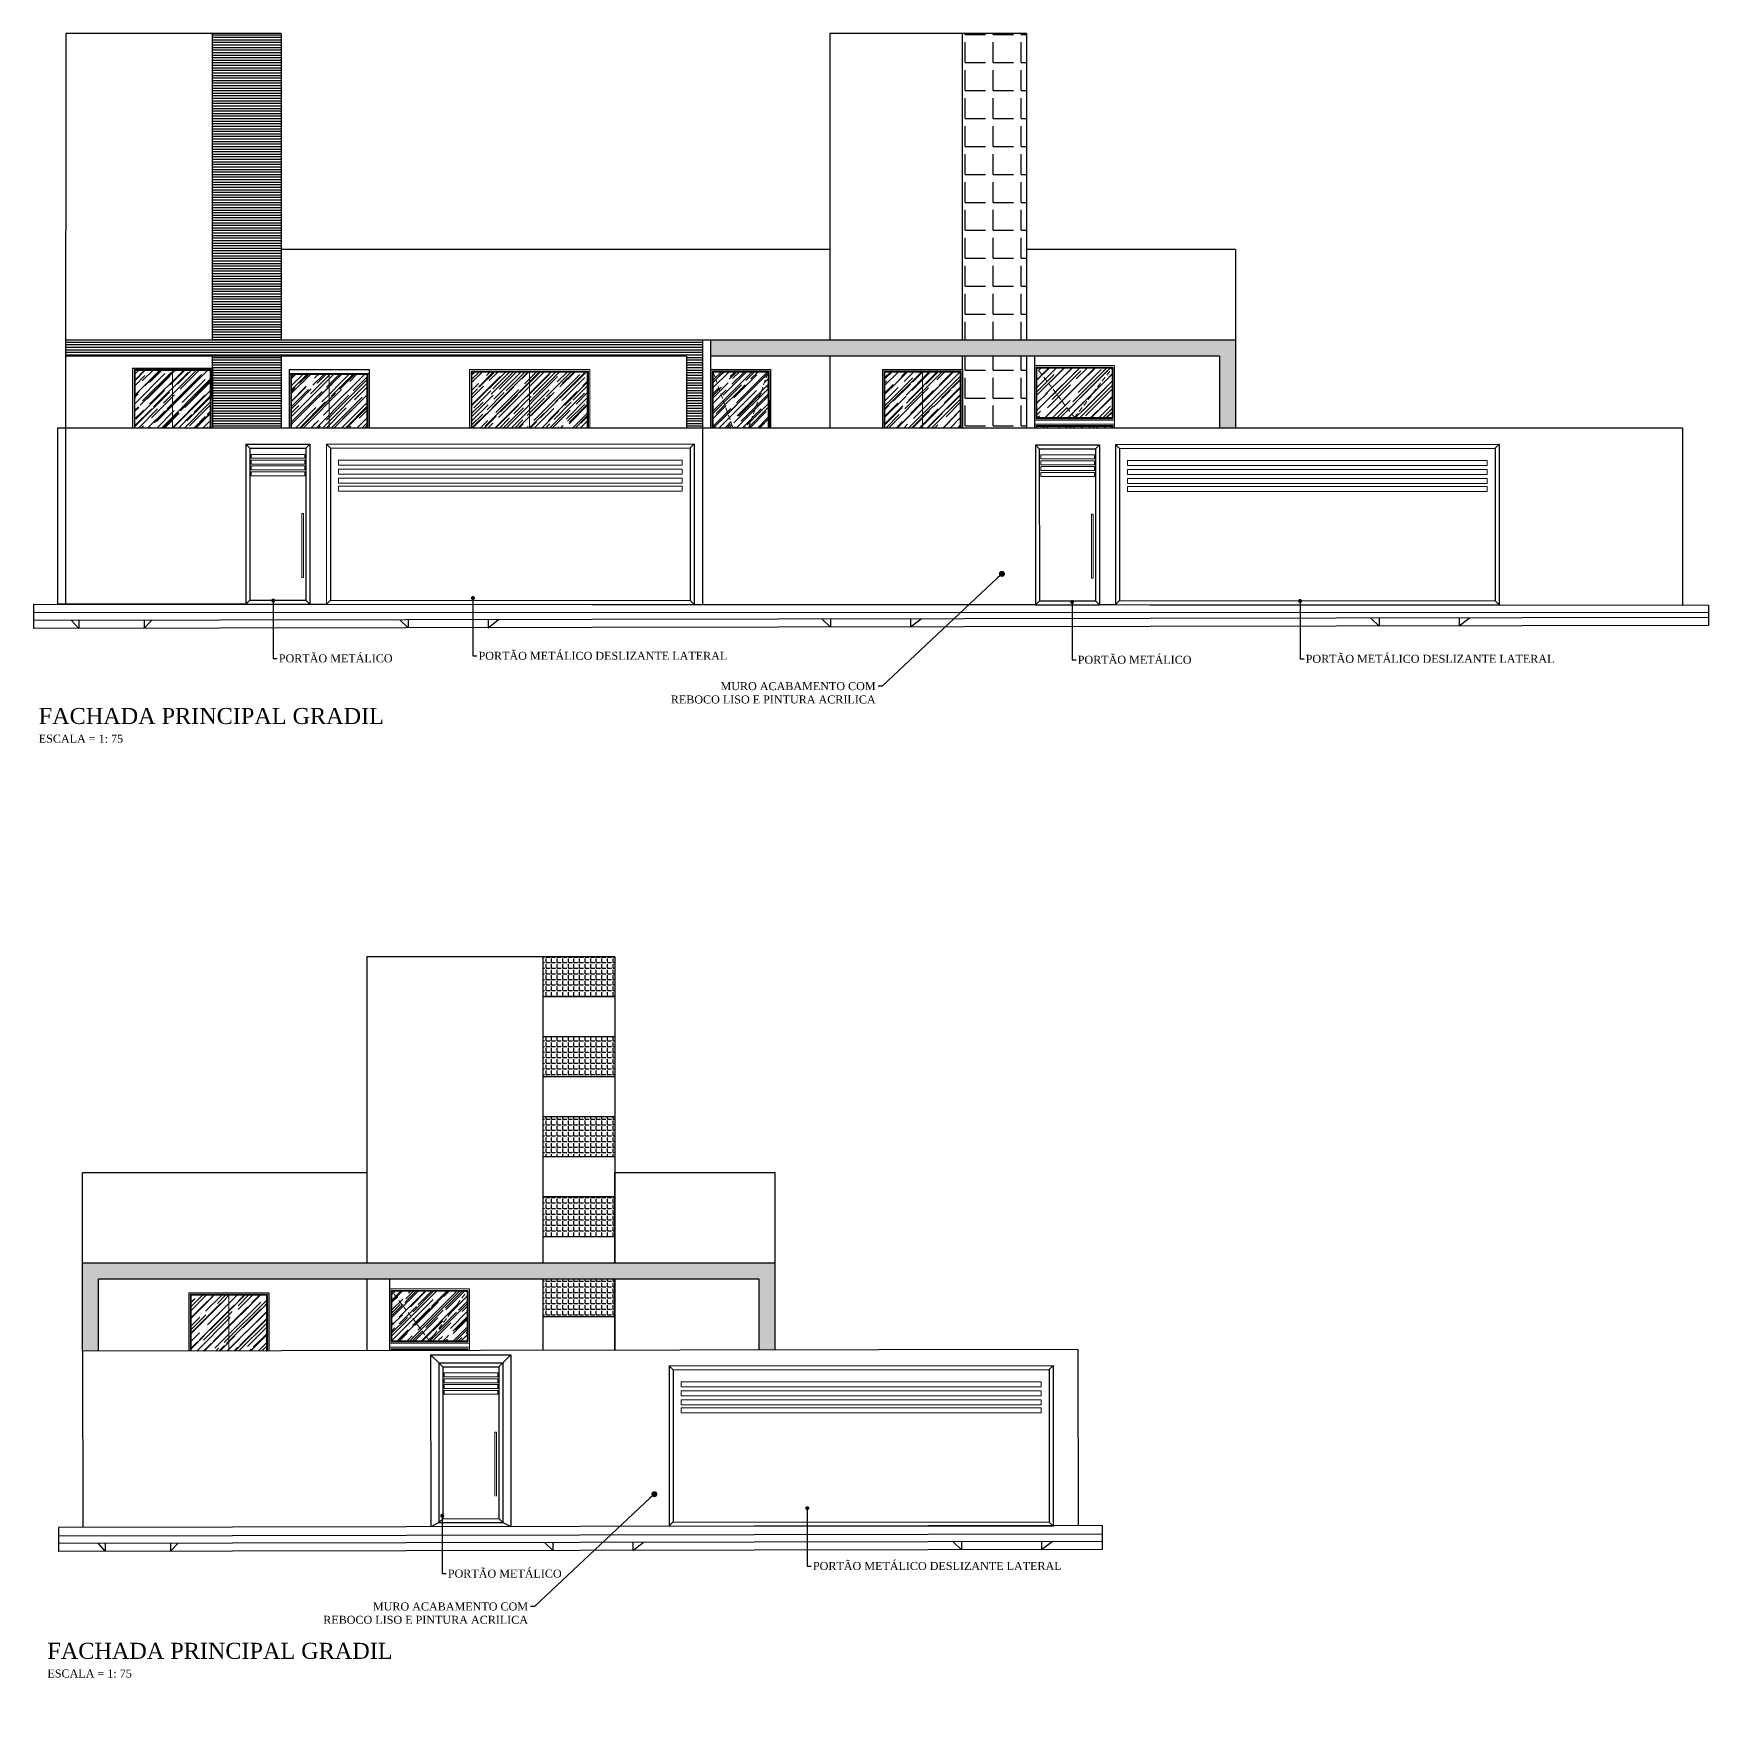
# Model space of a CAD drawing. Header units: centimetres. Extents: x -48696 to 156237, y -5617 to 29024.
# Drawn here: x -16706 to -14613, y 10435 to 12526 of the extents above; entities that cross this region are included whole.
import ezdxf
from ezdxf import colors
from ezdxf.entities.mleader import LeaderData, LeaderLine
from ezdxf.math import Vec2, Vec3

# ---------------------------------------------------------------- set-up
doc = ezdxf.new("R2010")
doc.units = ezdxf.units.CM
doc.linetypes.add('HIDDEN', pattern=[9.525, 6.35, -3.175])
for name, color, linetype in [('01', 1, 'Continuous'), ('ACESSORIOS', 2, 'Continuous'), ('Grama', 84, 'Continuous'), ('JANELA', 2, 'Continuous'), ('Piso Lay-out', 19, 'Continuous'), ('PN010', 1, 'Continuous'), ('PORTAS', 3, 'Continuous'), ('Texto', 2, 'Continuous')]:
    doc.layers.add(name, color=color, linetype=linetype)
for name, color, linetype, lineweight in [('Fachadas - Varanda', 3, 'Continuous', 30), ('Pilares Sub-solo', 7, 'Continuous', 70), ('Pisos Externos', 15, 'Continuous', 9), ('Portas - Janelas', 2, 'Continuous', 20), ('Projeção Janela', 15, 'HIDDEN', 9), ('Projeção Portas', 55, 'HIDDEN', 5)]:
    doc.layers.add(name, color=color, linetype=linetype, lineweight=lineweight)
doc.styles.add('Valéria', font='romantic.ttf', dxfattribs={"height": 10})
pattern_1 = [(0, (0, 1557.6595), (0, 3.175), [])]
pattern_2 = [(0, (0, 0), (0, 6.985), [5.08, -1.905]), (90, (0, 0), (-6.985, 4e-16), [5.08, -1.905])]

# ---------------------------------------------------------------- blocks, each defined once
blk = doc.blocks.new('_Dot')
at = {"color": 0, "linetype": 'ByBlock', "lineweight": -2}
blk.add_line((-0.5, 0), (-1, 0), dxfattribs=at)
at = {"color": 0, "linetype": 'ByBlock', "const_width": 0.5}
blk.add_lwpolyline([(-0.25, 0, 1), (0.25, 0, 1)], format="xyb", close=True, dxfattribs=at)

msp = doc.modelspace()

# ---------------------------------------------------------------- hatches: boundary and pattern name
h = msp.add_hatch()
h.set_pattern_fill('LINE', color=43)
h.set_pattern_definition(pattern_1)
h.paths.add_polyline_path([(-16482.16262, 12142.57945), (-16396.53058, 12142.57945), (-16396.53058, 12525.57945), (-16482.16262, 12525.57945)])
h.paths.add_polyline_path([(-16396.53058, 12122.57945), (-16482.16262, 12122.57945), (-16482.16262, 12107.57945), (-16482.20636, 12032.57945), (-16396.53058, 12032.57945)])
h = msp.add_hatch()
h.set_pattern_fill('ANGLE', color=43, scale=5)
h.set_pattern_definition([(0, (0, 1557.66), (0, 34.925), [25.4, -9.525]), (90, (0, 1557.66), (-34.925, 2e-15), [25.4, -9.525])])
h.paths.add_polyline_path([(-15544.84769, 12122.57945), (-15544.84769, 12105.60001), (-15544.83268, 12032.57945), (-15464.98323, 12032.57945), (-15464.98323, 12122.57945)])
h.paths.add_polyline_path([(-15544.84769, 12142.57945), (-15464.98323, 12142.57945), (-15464.98323, 12525.57945), (-15544.84769, 12525.57945)])
h = msp.add_hatch()
h.set_pattern_fill('LINE', color=43)
h.set_pattern_definition(pattern_1)
h.paths.add_polyline_path([(-15869.99974, 12122.57945), (-15870.00386, 12142.57945), (-16665.85498, 12142.57945), (-16665.86665, 12122.57945)])
h = msp.add_hatch()
h.set_pattern_fill('ANGLE', color=43)
h.set_pattern_definition([(0, (0, 1557.6595), (0, 6.985), [5.08, -1.905]), (90, (0, 1557.6595), (-6.985, 4e-16), [5.08, -1.905])])
h.paths.add_polyline_path([(-15223.70758, 12032.57945), (-15203.70758, 12032.57945), (-15203.70758, 12142.57945), (-15859.61241, 12142.57945), (-15859.61241, 12122.57945), (-15223.70758, 12122.57945)])
h = msp.add_hatch()
h.set_pattern_fill('LINE', color=43)
h.set_pattern_definition(pattern_1)
h.paths.add_polyline_path([(-15869.99974, 12122.57945), (-15889.99974, 12122.57945), (-15889.98124, 12032.57945), (-15869.98124, 12032.57945)])
h = msp.add_hatch()
h.set_pattern_fill('ANGLE', color=43)
h.set_pattern_definition(pattern_2)
h.paths.add_polyline_path([(-15979.49218, 11371.94788), (-16069.49218, 11371.94788), (-16069.49218, 11321.94788), (-15979.49218, 11321.94788)])
h.paths.add_polyline_path([(-15979.49218, 11271.94788), (-16069.49218, 11271.94788), (-16069.49218, 11221.94788), (-15979.49218, 11221.94788)])
h.paths.add_polyline_path([(-15979.49218, 11171.94788), (-16069.49218, 11171.94788), (-16069.49218, 11121.94788), (-15979.49218, 11121.94788)])
h.paths.add_polyline_path([(-15979.49218, 11071.94788), (-16069.49218, 11071.94788), (-16069.49218, 11021.94788), (-15979.49218, 11021.94788)])
h.paths.add_polyline_path([(-15979.49218, 10968.94788), (-16069.49218, 10968.94788), (-16069.49218, 10921.94788), (-15979.49218, 10921.94788)])
h = msp.add_hatch()
h.set_pattern_fill('ANGLE', color=43)
h.set_pattern_definition(pattern_2)
h.paths.add_polyline_path([(-15779.03177, 10988.94788), (-16644.88426, 10988.94788), (-16644.91624, 10878.94835), (-16624.91623, 10878.98402), (-16624.89007, 10968.94788), (-15799.0296, 10968.94788), (-15799.02, 10880.45724), (-15779.02, 10880.49292)])
at = {"layer": 'Grama', "transparency": 33554559}
h = msp.add_hatch(dxfattribs=at)
h.set_pattern_fill('AR-RROOF', color=33, scale=0.4, angle=45)
h.paths.add_polyline_path([(-16532.16438, 12104.56917), (-16579.1644, 12104.55951), (-16579.20638, 12032.57945), (-16532.14958, 12032.57945)])
h.paths.add_polyline_path([(-16485.16437, 12104.57884), (-16532.16438, 12104.56917), (-16532.14958, 12032.57945), (-16485.20636, 12032.57945)])
h.paths.add_polyline_path([(-16336.53059, 12099.57945), (-16383.53059, 12099.57945), (-16383.53059, 12032.57945), (-16336.64855, 12032.57945)])
h.paths.add_polyline_path([(-16289.53059, 12099.57945), (-16336.53059, 12099.57945), (-16336.64855, 12032.57945), (-16289.53059, 12032.57945)])
h.paths.add_polyline_path([(-16085.98593, 12102.57945), (-16158.0145, 12102.57945), (-16158.03524, 12032.57945), (-16085.98593, 12032.57945)])
h.paths.add_polyline_path([(-16013.86698, 12102.57945), (-16085.98593, 12102.57945), (-16085.98593, 12032.57945), (-16013.87954, 12032.57945)])
h.paths.add_polyline_path([(-15856.61241, 12102.57945), (-15856.61241, 12032.57945), (-15831.7801, 12032.57945)])
h.paths.add_polyline_path([(-15787.80621, 12102.57945), (-15856.61241, 12102.57945), (-15831.7801, 12032.57945), (-15812.62786, 12032.57945)])
h.paths.add_polyline_path([(-15787.80621, 12102.57945), (-15812.62786, 12032.57945), (-15787.79555, 12032.57945)])
h.paths.add_polyline_path([(-15594.84707, 12102.58973), (-15641.84707, 12102.58007), (-15641.83268, 12032.57945), (-15594.83268, 12032.57945)])
h.paths.add_polyline_path([(-15547.84707, 12102.59939), (-15594.84707, 12102.58973), (-15594.83268, 12032.57945), (-15547.83268, 12032.57945)])
h.paths.add_polyline_path([(-15451.98323, 12107.57945), (-15451.98323, 12045.57945), (-15404.98323, 12045.57945)], flags=17)
h.paths.add_polyline_path([(-15357.98323, 12107.57945), (-15451.98323, 12107.57945), (-15404.98323, 12045.57945)])
h.paths.add_polyline_path([(-15357.98323, 12107.57945), (-15404.98323, 12045.57945), (-15357.98323, 12045.57945)], flags=17)
h.paths.add_polyline_path([(-15357.98323, 12034.57945), (-15451.98323, 12034.57945), (-15451.98323, 12032.57945), (-15359.5217, 12032.57945)])
h = msp.add_hatch(dxfattribs=at)
h.set_pattern_fill('AR-RROOF', color=33, scale=0.4, angle=45)
h.paths.add_polyline_path([(-16461.99651, 10948.94788), (-16508.99651, 10948.94788), (-16508.99651, 10879.1908), (-16461.99651, 10879.27463)])
h.paths.add_polyline_path([(-16414.99651, 10948.94788), (-16461.99651, 10948.94788), (-16461.99651, 10879.27463), (-16414.99651, 10879.35847)])
h.paths.add_polyline_path([(-16164.04191, 10953.94788), (-16258.04191, 10953.94788), (-16211.04191, 10891.94788)])
h.paths.add_polyline_path([(-16258.04191, 10953.94788), (-16258.04191, 10891.94788), (-16211.04191, 10891.94788)], flags=17)
h.paths.add_polyline_path([(-16164.04191, 10953.94788), (-16211.04191, 10891.94788), (-16164.04191, 10891.94788)], flags=17)

# ---------------------------------------------------------------- linework, layer by layer
for p, q in [((-16665.6316, 12525.57945), (-16665.91914, 12032.57945)), ((-16396.53058, 12525.57945), (-16665.78907, 12525.57945)), ((-16482.16262, 12142.57945), (-16482.16262, 12525.57945)), ((-16396.53058, 12525.57945), (-16396.53058, 12142.57945)), ((-15710.58725, 12525.57945), (-15710.81064, 12142.57945)), ((-15464.98323, 12525.57945), (-15710.58725, 12525.57945)), ((-15544.84769, 12142.57945), (-15544.84769, 12525.57945)), ((-15464.98323, 12525.57945), (-15464.98323, 12142.57945)), ((-15710.74473, 12255.57945), (-16396.53058, 12255.57945)), ((-15203.70758, 12255.57945), (-15464.98323, 12255.57945)), ((-15203.70758, 12255.57945), (-15203.70758, 12032.57945)), ((-15203.70758, 12142.57945), (-16666.04746, 12142.57945)), ((-15870.00386, 12142.57945), (-15869.98124, 12032.57945)), ((-15859.61241, 12032.57945), (-15859.61241, 12142.57945)), ((-15889.99974, 12122.57945), (-16666.04746, 12122.57945)), ((-16482.16262, 12107.57945), (-16482.16262, 12122.57945)), ((-16396.53058, 12122.57945), (-16396.53058, 12032.57945)), ((-15889.99974, 12122.57945), (-15889.98124, 12032.57945)), ((-15223.70758, 12122.57945), (-15859.61241, 12122.57945)), ((-15710.8223, 12122.57945), (-15710.87479, 12032.57945)), ((-15544.84769, 12105.60001), (-15544.84769, 12122.57945)), ((-15464.98323, 12122.57945), (-15464.98323, 12032.57945)), ((-15454.98323, 12122.57945), (-15454.98323, 12032.57945)), ((-15223.70758, 12122.57945), (-15223.70758, 12032.57945)), ((-16386.53059, 12105.57945), (-16286.53059, 12105.57945)), ((-16286.53059, 12105.57945), (-16286.53059, 12032.57945)), ((-16013.86644, 12105.57999), (-16013.86644, 12105.57945)), ((-16012.86644, 12105.57981), (-16012.86644, 12105.57945)), ((-16706.04749, 11812.57329), (-16705.99315, 11782.10849)), ((-16706.04749, 11812.57329), (-14612.5896, 11811.37631)), ((-14612.5896, 11811.37631), (-14612.58435, 11785.84267)), ((-16706.02856, 11801.95817), (-14612.58776, 11802.38861)), ((-14612.58641, 11795.84269), (-16706.01099, 11792.10848)), ((-16649.50244, 11782.20926), (-16658.47347, 11792.19327)), ((-16649.52027, 11792.20924), (-16649.50244, 11782.20926)), ((-16567.92763, 11792.35479), (-16567.90979, 11782.3548)), ((-16567.90979, 11782.3548), (-16558.18904, 11792.37216)), ((-16237.8452, 11782.94356), (-16248.36387, 11792.92482)), ((-16237.86304, 11792.94355), (-16237.8452, 11782.94356)), ((-16137.8632, 11793.12193), (-16137.84536, 11783.12194)), ((-16137.84536, 11783.12194), (-16124.80865, 11793.14521)), ((-15709.85572, 11783.86662), (-15720.37439, 11793.84787)), ((-15709.87356, 11793.8666), (-15709.85572, 11783.86662)), ((-15609.87372, 11794.04498), (-15609.85588, 11784.045)), ((-15609.85588, 11784.045), (-15596.81917, 11794.06827)), ((-15024.2788, 11785.08954), (-15034.79747, 11795.07079)), ((-15024.29664, 11795.08952), (-15024.2788, 11785.08954)), ((-14924.2968, 11795.2679), (-14924.27896, 11785.26792)), ((-14924.27896, 11785.26792), (-14911.24225, 11795.29119)), ((-14612.58435, 11785.84267), (-16705.99315, 11782.10849)), ((-15979.49218, 11371.94788), (-16289.49652, 11371.94788)), ((-16289.49652, 11371.94788), (-16289.49652, 10988.94788)), ((-16069.49218, 11371.94788), (-16069.49218, 10988.94788)), ((-15979.49218, 11371.94788), (-15979.49218, 10988.94788)), ((-15979.49218, 11321.94788), (-16069.49218, 11321.94788)), ((-15979.49218, 11271.94788), (-16069.49218, 11271.94788)), ((-15979.49218, 11221.94788), (-16069.49218, 11221.94788)), ((-15979.49218, 11171.94788), (-16069.49218, 11171.94788)), ((-15979.49218, 11121.94788), (-16069.49218, 11121.94788)), ((-16644.91624, 10878.94835), (-16644.8514, 11101.94788)), ((-16289.49652, 11101.94788), (-16644.8514, 11101.94788)), ((-15779.04404, 11101.94788), (-15979.49218, 11101.94788)), ((-15979.49218, 10988.94788), (-15979.49218, 11101.94788)), ((-15779.02, 10880.49292), (-15779.04404, 11101.94788)), ((-15979.49218, 11071.94788), (-16069.49218, 11071.94788)), ((-15979.49218, 11021.94788), (-16069.49218, 11021.94788)), ((-15779.0296, 10988.94788), (-16644.98021, 10988.94788)), ((-16644.89007, 10968.94788), (-16644.98021, 10968.94788)), ((-16624.91623, 10878.98402), (-16624.89007, 10968.94788)), ((-15799.0296, 10968.94788), (-16624.89007, 10968.94788)), ((-16289.49652, 10968.94788), (-16289.49652, 10879.58234)), ((-16261.04191, 10968.94788), (-16261.04191, 10879.63309)), ((-16069.49218, 10968.94788), (-16069.49218, 10880.13532)), ((-15979.49218, 10968.94788), (-15979.49218, 10880.13532)), ((-15979.49218, 10880.13532), (-15979.49218, 10968.94788)), ((-15799.02, 10880.45724), (-15799.0296, 10968.94788)), ((-15979.49218, 10921.94788), (-16069.49218, 10921.94788)), ((-15370.52584, 10661.22123), (-16674.98017, 10658.89437)), ((-16674.98017, 10658.89437), (-16674.92665, 10628.89442)), ((-15370.52584, 10661.22123), (-15370.47232, 10631.22128)), ((-16674.96161, 10648.48899), (-15370.50728, 10650.81585)), ((-15370.49016, 10641.22126), (-16674.94449, 10638.8944)), ((-16616.37984, 10628.99885), (-16625.35087, 10638.98286)), ((-16616.39768, 10638.99884), (-16616.37984, 10628.99885)), ((-16534.80503, 10639.14438), (-16534.78719, 10629.14439)), ((-16534.78719, 10629.14439), (-16525.06644, 10639.16175)), ((-16057.05569, 10629.87167), (-16067.57435, 10639.85293)), ((-16057.07352, 10639.87166), (-16057.05569, 10629.87167)), ((-15957.07368, 10640.05004), (-15957.05584, 10630.05005)), ((-15957.05584, 10630.05005), (-15944.01913, 10640.07332)), ((-15546.05027, 10630.90808), (-15556.56894, 10640.88934)), ((-15546.06811, 10640.90807), (-15546.05027, 10630.90808)), ((-15446.06827, 10641.08645), (-15446.05043, 10631.08646)), ((-15446.05043, 10631.08646), (-15433.01372, 10641.10973)), ((-15370.47232, 10631.22128), (-16674.92665, 10628.89442))]:
    msp.add_line(p, q)
at = {"layer": '01'}
for p, q in [((-16580.16381, 12105.5593), (-16580.20638, 12032.57945)), ((-16580.16381, 12105.5593), (-16484.16379, 12105.57904)), ((-16484.16379, 12105.57904), (-16484.20636, 12032.57945))]:
    msp.add_line(p, q, dxfattribs=at)
at = {"layer": 'ACESSORIOS'}
for p, q in [((-15859.61241, 12105.57945), (-15784.80667, 12105.57945)), ((-15784.80667, 12105.57945), (-15784.79555, 12032.57945)), ((-15644.84769, 12105.57945), (-15544.84769, 12105.60001)), ((-15644.84769, 12105.57945), (-15644.83268, 12032.57945)), ((-15544.84769, 12105.60001), (-15544.83268, 12032.57945)), ((-16440.67085, 12012.44283), (-16360.6729, 12012.45928)), ((-16440.67085, 12012.44283), (-16440.67085, 11812.57945)), ((-16435.83209, 12007.44383), (-16440.67085, 12012.44283)), ((-16365.67188, 12007.45825), (-16360.6729, 12012.45928)), ((-16360.6729, 12012.45928), (-16360.81281, 11812.59592)), ((-16339.97623, 12012.5813), (-15880.15834, 12012.67584)), ((-16334.97521, 12007.58233), (-16339.97623, 12012.5813)), ((-15885.16184, 12007.67481), (-15880.15834, 12012.67584)), ((-15880.15834, 12012.67584), (-15880.15834, 11812.25945)), ((-15453.78916, 12011.70314), (-15373.79122, 12011.71959)), ((-15453.78916, 12011.70314), (-15453.78916, 11811.83976)), ((-15448.9504, 12006.70414), (-15453.78916, 12011.70314)), ((-15378.79019, 12006.71856), (-15373.79122, 12011.71959)), ((-15373.79122, 12011.71959), (-15373.93112, 11811.85623)), ((-15353.93118, 12012.16404), (-14874.01164, 12012.26272)), ((-15353.93118, 12012.16404), (-15353.89006, 11812.16405)), ((-15348.93016, 12007.16507), (-15353.93118, 12012.16404)), ((-14879.01164, 12007.26169), (-14874.01164, 12012.26272)), ((-14874.01164, 12012.26272), (-14874.01164, 11811.55514)), ((-16435.79305, 11817.58048), (-16440.79203, 11812.57945)), ((-16440.7875, 11812.44224), (-16360.79408, 11812.5959)), ((-16365.63284, 11817.59491), (-16360.81281, 11812.59592)), ((-16334.93614, 11817.5778), (-16339.93511, 11812.5813)), ((-16339.93511, 11812.5813), (-15880.15834, 11812.25945)), ((-15885.29513, 11817.26305), (-15880.15834, 11812.25945)), ((-15448.91137, 11816.84079), (-15453.91034, 11811.83976)), ((-15453.90581, 11811.70255), (-15373.9124, 11811.85621)), ((-15378.75115, 11816.85522), (-15373.93112, 11811.85623)), ((-15348.89109, 11817.16055), (-15353.89006, 11812.16405)), ((-15353.89006, 11812.16405), (-14874.01164, 11811.82813)), ((-14874.01164, 11811.82813), (-14879.01164, 11816.83163)), ((-16511.99651, 10951.94788), (-16411.99651, 10951.94788)), ((-16511.99651, 10951.94788), (-16511.99651, 10879.18545)), ((-16411.99651, 10951.94788), (-16411.99651, 10879.36382)), ((-16199.41226, 10864.60585), (-16119.41432, 10864.62229)), ((-16199.41226, 10864.60585), (-16199.41226, 10664.74247)), ((-16194.5735, 10859.60684), (-16199.41226, 10864.60585)), ((-16124.41329, 10859.62127), (-16119.41432, 10864.62229)), ((-16119.41432, 10864.62229), (-16119.55422, 10664.75893)), ((-15911.52503, 10860.86511), (-15431.60548, 10860.96379)), ((-15911.52503, 10860.86511), (-15911.4839, 10660.86511)), ((-15906.524, 10855.86614), (-15911.52503, 10860.86511)), ((-15436.60548, 10855.96276), (-15431.60548, 10860.96379)), ((-15431.60548, 10860.96379), (-15431.60548, 10660.25621)), ((-16194.53447, 10669.7435), (-16199.41226, 10664.8637)), ((-16199.41226, 10664.8637), (-16119.55422, 10664.75893)), ((-16124.37425, 10669.75792), (-16119.55422, 10664.75893)), ((-15906.48493, 10665.86162), (-15911.4839, 10660.86511)), ((-15911.4839, 10660.86511), (-15431.60548, 10660.5292)), ((-15431.60548, 10660.5292), (-15436.60548, 10665.5327))]:
    msp.add_line(p, q, dxfattribs=at)
at = {"layer": 'Fachadas - Varanda'}
for p, q in [((-15454.98323, 12122.57945), (-15454.98323, 12032.57945)), ((-16675.91914, 12032.58529), (-16676.04746, 11812.57945)), ((-14644.9188, 12032.57945), (-16675.91914, 12032.57945)), ((-16665.91914, 12032.57945), (-16666.04746, 11812.57362)), ((-15869.98124, 12032.57945), (-15869.93604, 11812.7452)), ((-14644.9188, 12032.57945), (-14645.0478, 11811.39487)), ((-16440.78742, 11812.57945), (-16676.04746, 11812.57945)), ((-16360.79408, 11812.5959), (-16339.93511, 11812.5813)), ((-15880.15834, 11812.25945), (-15453.78916, 11811.96099)), ((-15373.78915, 11811.90499), (-15353.93109, 11811.89109)), ((-14874.01164, 11811.55514), (-14645.0478, 11811.39487)), ((-16261.04191, 10968.94788), (-16261.04191, 10879.63309)), ((-15400.91822, 10881.16737), (-16644.91624, 10878.94835)), ((-16644.91624, 10878.94835), (-16644.52381, 10658.9487)), ((-16209.9078, 10874.60369), (-16109.40731, 10874.62435)), ((-16209.9078, 10874.60369), (-16209.5245, 10659.72464)), ((-16199.41226, 10864.60585), (-16209.9078, 10874.60369)), ((-16119.41432, 10864.62229), (-16109.40731, 10874.62435)), ((-16109.40731, 10874.62435), (-16109.55763, 10659.89054)), ((-15400.91822, 10881.16737), (-15400.52579, 10661.16772)), ((-16199.41226, 10664.8637), (-16209.5245, 10659.72464)), ((-16119.55422, 10664.75893), (-16109.55762, 10659.90296))]:
    msp.add_line(p, q, dxfattribs=at)
at = {"layer": 'JANELA'}
for p, q in [((-16582.16265, 12107.55889), (-16482.16262, 12107.57945)), ((-16482.16262, 12107.57945), (-16482.20636, 12032.57945))]:
    msp.add_line(p, q, dxfattribs=at)
at = {"layer": 'Pisos Externos'}
for p, q in [((-16580.1644, 12104.5593), (-16484.16437, 12104.57904)), ((-16579.16381, 12105.55951), (-16579.20638, 12032.57945)), ((-16532.16438, 12104.56917), (-16532.14958, 12032.57945)), ((-16485.16379, 12105.57884), (-16485.20636, 12032.57945)), ((-16383.53059, 12100.57945), (-16383.53059, 12032.57945)), ((-16289.53059, 12100.57945), (-16289.53059, 12032.57945)), ((-16159.0145, 12102.57945), (-16012.86698, 12102.57945)), ((-16158.01421, 12103.57945), (-16158.03524, 12032.57945)), ((-16085.98593, 12032.57945), (-16085.98593, 12102.57945)), ((-16013.8668, 12103.57945), (-16013.87954, 12032.57945)), ((-15857.61241, 12102.57945), (-15786.80621, 12102.57945)), ((-15856.61241, 12032.57945), (-15856.61241, 12103.57945)), ((-15787.80636, 12103.57945), (-15787.79555, 12032.57945)), ((-15642.84707, 12102.57986), (-15546.84707, 12102.5996)), ((-15641.84728, 12103.58007), (-15641.83268, 12032.57945)), ((-15594.84707, 12102.58973), (-15594.83268, 12032.57945)), ((-15547.84728, 12103.59939), (-15547.83268, 12032.57945)), ((-15452.98323, 12107.57945), (-15356.98323, 12107.57945)), ((-15451.98323, 12108.57945), (-15451.98323, 12044.57945)), ((-15357.98323, 12108.57945), (-15357.98323, 12044.57945)), ((-16384.53059, 12099.57945), (-16288.53059, 12099.57945)), ((-16336.53059, 12099.57945), (-16336.64855, 12032.57945)), ((-15452.98323, 12045.57945), (-15356.98323, 12045.57945)), ((-15452.98323, 12034.57945), (-15356.98323, 12034.57945)), ((-15451.98323, 12035.57945), (-15451.98323, 12032.57945)), ((-15357.98323, 12035.57945), (-15357.98323, 12032.57945)), ((-16366.81119, 11999.68956), (-16366.81119, 11994.77044)), ((-15379.9295, 11998.94987), (-15379.9295, 11994.03075)), ((-16366.85974, 11977.88449), (-16366.85974, 11972.96537)), ((-16366.81119, 11992.44386), (-16366.81119, 11987.52474)), ((-16366.80812, 11985.21279), (-16366.80812, 11980.29367)), ((-15895.18029, 11981.31903), (-15895.18468, 11975.05367)), ((-15895.1724, 11992.58438), (-15895.17679, 11986.31903)), ((-15379.97806, 11977.1448), (-15379.97806, 11972.22568)), ((-15379.9295, 11991.70417), (-15379.9295, 11986.78505)), ((-15379.92643, 11984.4731), (-15379.92643, 11979.55398)), ((-14889.01164, 11992.16713), (-14889.01164, 11985.90177)), ((-14889.01164, 11980.90177), (-14889.01164, 11974.63641)), ((-15895.19518, 11960.05366), (-15895.19956, 11953.78831)), ((-15895.18818, 11970.05367), (-15895.19256, 11963.78831)), ((-14889.01164, 11969.63641), (-14889.01164, 11963.37106)), ((-14889.01164, 11959.63641), (-14889.01164, 11953.37105)), ((-16370.67773, 11845.8209), (-16368.67773, 11845.8209)), ((-15383.79604, 11845.0812), (-15381.79604, 11845.0812)), ((-16509.99651, 10948.94788), (-16413.99651, 10948.94788)), ((-16508.99651, 10949.94788), (-16508.99651, 10879.1908)), ((-16461.99651, 10948.94788), (-16461.99651, 10879.27463)), ((-16414.99651, 10949.94788), (-16414.99651, 10879.35847)), ((-16259.04191, 10953.94788), (-16163.04191, 10953.94788)), ((-16258.04191, 10954.94788), (-16258.04191, 10890.94788)), ((-16164.04191, 10954.94788), (-16164.04191, 10890.94788)), ((-16259.04191, 10891.94788), (-16163.04191, 10891.94788)), ((-16259.04191, 10880.94788), (-16163.04191, 10880.94788)), ((-16258.04191, 10881.94788), (-16258.04191, 10879.63845)), ((-16164.04191, 10881.94788), (-16164.04191, 10879.80612)), ((-16125.5526, 10851.85257), (-16125.5526, 10846.93345)), ((-16125.5526, 10844.60687), (-16125.5526, 10839.68776)), ((-16125.60115, 10830.0475), (-16125.60115, 10825.12838)), ((-16125.54953, 10837.3758), (-16125.54953, 10832.45668)), ((-15446.60548, 10840.86819), (-15446.60548, 10834.60284)), ((-15446.60548, 10829.60284), (-15446.60548, 10823.33748)), ((-15446.60548, 10818.33748), (-15446.60548, 10812.07213)), ((-15446.60548, 10808.33747), (-15446.60548, 10802.07212))]:
    msp.add_line(p, q, dxfattribs=at)
for points in [[(-16366.81018, 11994.77044), (-16433.94877, 11994.77044), (-16433.94877, 11999.68956), (-16366.81119, 11999.68956)], [(-15379.92849, 11994.03075), (-15447.06709, 11994.03075), (-15447.06709, 11998.94987), (-15379.9295, 11998.94987)], [(-16366.8526, 11972.96537), (-16433.99119, 11972.96537), (-16433.99119, 11977.88449), (-16366.85361, 11977.88449)], [(-16366.80812, 11987.52474), (-16433.94571, 11987.52474), (-16433.94571, 11992.44386), (-16366.80913, 11992.44386)], [(-16366.80302, 11980.29367), (-16433.94265, 11980.29367), (-16433.94265, 11985.21279), (-16366.80403, 11985.21279)], [(-15895.17679, 11986.31903), (-16324.97212, 11986.31903), (-16324.97212, 11992.58438), (-15895.1724, 11992.58438)], [(-15895.18468, 11975.05367), (-16324.96981, 11975.05367), (-16324.96981, 11981.31903), (-15895.18029, 11981.31903)], [(-15379.97091, 11972.22568), (-15447.1095, 11972.22568), (-15447.1095, 11977.1448), (-15379.97192, 11977.1448)], [(-15379.92643, 11986.78505), (-15447.06402, 11986.78505), (-15447.06402, 11991.70417), (-15379.92745, 11991.70417)], [(-15379.92133, 11979.55398), (-15447.06097, 11979.55398), (-15447.06097, 11984.4731), (-15379.92234, 11984.4731)], [(-14889.01164, 11985.90177), (-15338.92707, 11985.90177), (-15338.92707, 11992.16713), (-14889.01164, 11992.16713)], [(-14889.01164, 11974.63641), (-15338.92476, 11974.63641), (-15338.92476, 11980.90177), (-14889.01164, 11980.90177)], [(-15895.19256, 11963.78831), (-16324.96749, 11963.78831), (-16324.96749, 11970.05367), (-15895.18818, 11970.05367)], [(-15895.19956, 11953.78831), (-16324.96415, 11953.78831), (-16324.96415, 11960.05366), (-15895.19518, 11960.05366)], [(-14889.01164, 11963.37106), (-15338.92244, 11963.37106), (-15338.92244, 11969.63641), (-14889.01164, 11969.63641)], [(-14889.01164, 11953.37105), (-15338.9191, 11953.37105), (-15338.9191, 11959.63641), (-14889.01164, 11959.63641)], [(-16370.67773, 11925.8209), (-16370.67773, 11845.8209)], [(-16368.67773, 11845.8209), (-16368.67773, 11925.8209), (-16370.67773, 11925.8209)], [(-15383.79604, 11925.0812), (-15383.79604, 11845.0812)], [(-15381.79604, 11845.0812), (-15381.79604, 11925.0812), (-15383.79604, 11925.0812)], [(-16125.55159, 10846.93345), (-16192.69019, 10846.93345), (-16192.69019, 10851.85257), (-16125.5526, 10851.85257)], [(-16125.54953, 10839.68776), (-16192.68712, 10839.68776), (-16192.68712, 10844.60687), (-16125.55055, 10844.60687)], [(-16125.59401, 10825.12838), (-16192.7326, 10825.12838), (-16192.7326, 10830.0475), (-16125.59502, 10830.0475)], [(-16125.54443, 10832.45668), (-16192.68407, 10832.45668), (-16192.68407, 10837.3758), (-16125.54544, 10837.3758)], [(-15446.60548, 10834.60284), (-15896.52092, 10834.60284), (-15896.52092, 10840.86819), (-15446.60548, 10840.86819)], [(-15446.60548, 10823.33748), (-15896.5186, 10823.33748), (-15896.5186, 10829.60284), (-15446.60548, 10829.60284)], [(-15446.60548, 10812.07213), (-15896.51628, 10812.07213), (-15896.51628, 10818.33748), (-15446.60548, 10818.33748)], [(-15446.60548, 10802.07212), (-15896.51294, 10802.07212), (-15896.51294, 10808.33747), (-15446.60548, 10808.33747)], [(-16129.41914, 10777.98391), (-16129.41914, 10697.98391)], [(-16127.41914, 10697.98391), (-16127.41914, 10777.98391), (-16129.41914, 10777.98391)]]:
    msp.add_lwpolyline(points, dxfattribs=at)
at = {"layer": 'PN010'}
for p, q in [((-16386.53059, 12100.57945), (-16286.53059, 12100.57945)), ((-16384.53059, 12100.57945), (-16384.53059, 12032.57945)), ((-16288.53059, 12100.57945), (-16288.53059, 12032.57945)), ((-16159.01421, 12103.57945), (-16159.03524, 12032.57945)), ((-16159.01421, 12103.57945), (-16012.8668, 12103.57945)), ((-16012.8668, 12103.57945), (-16012.87954, 12032.57945)), ((-15857.61241, 12103.57945), (-15786.80636, 12103.57945)), ((-15857.61241, 12032.57945), (-15857.61241, 12103.57945)), ((-15786.80636, 12103.57945), (-15786.79555, 12032.57945)), ((-15642.84728, 12103.57986), (-15546.84728, 12103.5996)), ((-15642.84728, 12103.57986), (-15642.83268, 12032.57945)), ((-15546.84728, 12103.5996), (-15546.83268, 12032.57945)), ((-15452.98323, 12108.57945), (-15356.98323, 12108.57945)), ((-15452.98323, 12108.57945), (-15452.98323, 12044.57945)), ((-15356.98323, 12108.57945), (-15356.98323, 12044.57945)), ((-15452.98323, 12044.57945), (-15356.98323, 12044.57945)), ((-15452.98323, 12035.57945), (-15452.98323, 12032.57945)), ((-15452.98323, 12035.57945), (-15356.98323, 12035.57945)), ((-15356.98323, 12035.57945), (-15356.98323, 12032.57945)), ((-16435.83209, 12007.44383), (-16365.67188, 12007.45825)), ((-16435.83209, 12007.44383), (-16435.79305, 11817.58048)), ((-16365.67188, 12007.45825), (-16365.63284, 11817.59491)), ((-16334.97521, 12007.58233), (-15885.16184, 12007.67481)), ((-16334.97521, 12007.58233), (-16334.93614, 11817.5778)), ((-15895.16184, 12007.68181), (-15895.16184, 12007.67276)), ((-15885.16184, 12007.67481), (-15885.29513, 11817.26305)), ((-15448.9504, 12006.70414), (-15378.79019, 12006.71856)), ((-15448.9504, 12006.70414), (-15448.91137, 11816.84079)), ((-15378.79019, 12006.71856), (-15378.75115, 11816.85522)), ((-15348.93016, 12007.16507), (-14879.01164, 12007.26169)), ((-15348.93016, 12007.16507), (-15348.89109, 11817.16055)), ((-14909.11679, 12007.26456), (-14909.11679, 12007.2555)), ((-14889.01164, 12007.26169), (-14889.01164, 12007.25964)), ((-14879.01164, 12007.26169), (-14879.01164, 11816.83163)), ((-16435.79305, 11817.58048), (-16365.63284, 11817.59491)), ((-16334.93614, 11817.5778), (-15885.29513, 11817.26305)), ((-15448.91137, 11816.84079), (-15378.75115, 11816.85522)), ((-15348.89109, 11817.16055), (-14879.01164, 11816.83163)), ((-16509.99651, 10949.94788), (-16413.99651, 10949.94788)), ((-16509.99651, 10949.94788), (-16509.99651, 10879.18901)), ((-16413.99651, 10949.94788), (-16413.99651, 10879.36026)), ((-16259.04191, 10954.94788), (-16163.04191, 10954.94788)), ((-16259.04191, 10954.94788), (-16259.04191, 10890.94788)), ((-16163.04191, 10954.94788), (-16163.04191, 10890.94788)), ((-16259.04191, 10890.94788), (-16163.04191, 10890.94788)), ((-16259.04191, 10881.94788), (-16259.04191, 10879.63666)), ((-16259.04191, 10881.94788), (-16163.04191, 10881.94788)), ((-16163.04191, 10881.94788), (-16163.04191, 10879.8079)), ((-16194.5735, 10859.60684), (-16124.41329, 10859.62127)), ((-16194.5735, 10859.60684), (-16194.53447, 10669.7435)), ((-16124.41329, 10859.62127), (-16124.37425, 10669.75792)), ((-15906.524, 10855.86614), (-15436.60548, 10855.96276)), ((-15906.524, 10855.86614), (-15906.48493, 10665.86162)), ((-15466.71063, 10855.96563), (-15466.71063, 10855.95657)), ((-15446.60548, 10855.96276), (-15446.60548, 10855.9607)), ((-15436.60548, 10855.96276), (-15436.60548, 10665.5327)), ((-16194.53447, 10669.7435), (-16124.37425, 10669.75792)), ((-15906.48493, 10665.86162), (-15436.60548, 10665.5327))]:
    msp.add_line(p, q, dxfattribs=at)
at = {"layer": 'PORTAS', "color": 2, "linetype": 'Continuous'}
for p, q in [((-16386.53059, 12105.57945), (-16386.53059, 12032.57945)), ((-16386.53059, 12105.57945), (-16286.53059, 12105.57945)), ((-16286.53059, 12105.57945), (-16286.53059, 12032.57945))]:
    msp.add_line(p, q, dxfattribs=at)
at = {"layer": 'Portas - Janelas'}
for p, q in [((-16582.16265, 12107.55889), (-16582.20638, 12032.57945)), ((-16161.01361, 12105.57945), (-16161.03524, 12032.57945)), ((-16161.01361, 12105.57945), (-16010.86644, 12105.57945)), ((-16010.86644, 12105.57945), (-16010.87954, 12032.57945)), ((-15454.98323, 12110.57945), (-15354.98323, 12110.57945)), ((-15354.98323, 12110.57945), (-15354.98323, 12032.57945)), ((-15454.98323, 12042.57945), (-15354.98323, 12042.57945)), ((-15454.98323, 12037.57945), (-15354.98323, 12037.57945)), ((-16339.97623, 12012.5813), (-16339.93511, 11812.5813)), ((-15880.16184, 12007.67584), (-15880.15731, 12007.67584)), ((-16261.04191, 10956.94788), (-16161.04191, 10956.94788)), ((-16161.04191, 10956.94788), (-16161.04191, 10879.81147)), ((-16261.04191, 10888.94788), (-16161.04191, 10888.94788)), ((-16261.04191, 10883.94788), (-16161.04191, 10883.94788))]:
    msp.add_line(p, q, dxfattribs=at)
at = {"layer": 'Projeção Janela'}
for p, q in [((-15856.61241, 12102.57945), (-15831.7801, 12032.57945)), ((-15812.62786, 12032.57945), (-15787.80621, 12102.57945))]:
    msp.add_line(p, q, dxfattribs=at)
at = {"layer": 'Projeção Portas'}
for p, q in [((-15404.98323, 12045.57945), (-15451.98323, 12107.57945)), ((-15404.98323, 12045.57945), (-15357.98323, 12107.57945)), ((-15359.5217, 12032.57945), (-15357.98323, 12034.57945)), ((-16211.04191, 10891.94788), (-16258.04191, 10953.94788)), ((-16211.04191, 10891.94788), (-16164.04191, 10953.94788)), ((-16164.92139, 10879.80455), (-16164.04191, 10880.94788))]:
    msp.add_line(p, q, dxfattribs=at)

# ---------------------------------------------------------------- texts
at = {"layer": 'Texto', "insert": (-16699.46458, 11682.76287), "char_height": 10, "attachment_point": 1, "style": 'Valéria'}
msp.add_mtext('{\\H2x;\\C5;FACHADA PRINCIPAL GRADIL\\P\\H0.5x;\\C2;ESCALA = 1: 75}', dxfattribs=at)
at = {"layer": 'Texto', "insert": (-16688.62763, 10514.60326), "char_height": 10, "width": 421.6568047, "attachment_point": 1, "style": 'Valéria'}
msp.add_mtext('{\\H2x;\\C5;FACHADA PRINCIPAL GRADIL\\P\\H0.5x;\\C2;ESCALA = 1: 75  }', dxfattribs=at)

# ---------------------------------------------------------------- leaders
at = {"layer": 'Pilares Sub-solo'}
ml = msp.add_multileader_mtext('Standard', dxfattribs=at)
ml.set_content('MURO ACABAMENTO COM \\PREBOCO LISO E PINTURA ACRILICA', color=2, style='Valéria')
ml.set_leader_properties(color=15)
ml.set_arrow_properties(name='DOT')
ml.build(insert=Vec2(0, 0))
ml.multileader.update_dxf_attribs({"dogleg_length": 5, "arrow_head_size": 7.5})
ctx = ml.context
ctx.base_point, ctx.char_height, ctx.arrow_head_size, ctx.landing_gap_size, ctx.plane_origin = Vec3(-15906.83155, 11709.98508), 10, 7.5, 3, Vec3(-15678.61263, 12389.96277)
ctx.text_align_type = 2
notes = []
notes.append((ctx, [(0, (1, 1, 0), (-15645.56527, 11709.98508), (-1, 0), 5, [(0, [(-15495.67498, 11850.36753)], 0, [])])]))
ctx.mtext.insert, ctx.mtext.rotation, ctx.mtext.alignment, ctx.mtext.flow_direction = Vec3(-15653.56527, 11715.08863), 6.2831853072, 3, 5
ml = msp.add_multileader_mtext('Standard', dxfattribs=at)
ml.set_content('MURO ACABAMENTO COM \\PREBOCO LISO E PINTURA ACRILICA', color=2, style='Valéria')
ml.set_leader_properties(color=15)
ml.set_arrow_properties(name='DOT')
ml.build(insert=Vec2(0, 0))
ml.multileader.update_dxf_attribs({"dogleg_length": 5, "arrow_head_size": 7.5})
ctx = ml.context
ctx.base_point, ctx.char_height, ctx.arrow_head_size, ctx.landing_gap_size, ctx.plane_origin = Vec3(-16341.23976, 10559.96897), 10, 7.5, 3, Vec3(-16113.02085, 11239.94666)
ctx.text_align_type = 2
notes.append((ctx, [(0, (1, 1, 0), (-16079.97349, 10559.96897), (-1, 0), 5, [(0, [(-15930.0832, 10700.35142)], 0, [])])]))
ctx.mtext.insert, ctx.mtext.rotation, ctx.mtext.alignment, ctx.mtext.flow_direction = Vec3(-16087.97349, 10565.07252), 6.2831853072, 3, 5
at = {"layer": 'Piso Lay-out'}
ml = msp.add_multileader_mtext('Standard', dxfattribs=at)
ml.set_content('PORTÃO METÁLICO', color=2, style='Valéria')
ml.set_leader_properties(color=15)
ml.set_arrow_properties(name='DOT')
ml.build(insert=Vec2(0, 0))
ml.multileader.update_dxf_attribs({"dogleg_length": 5, "arrow_head_size": 5})
ctx = ml.context
ctx.base_point, ctx.char_height, ctx.arrow_head_size, ctx.plane_origin = Vec3(-16401.45712, 11744.6867), 10, 5, Vec3(-16406.45712, 11817.35419)
notes.append((ctx, [(0, (1, 1, 0), (-16406.45712, 11744.6867), (1, 0), 5, [(0, [(-16406.45712, 11817.01943)], 0, [])])]))
ctx.mtext.insert, ctx.mtext.flow_direction = Vec3(-16399.45712, 11749.79025), 5
ml = msp.add_multileader_mtext('Standard', dxfattribs=at)
ml.set_content('PORTÃO METÁLICO DESLIZANTE LATERAL', color=2, style='Valéria')
ml.set_leader_properties(color=15)
ml.set_arrow_properties(name='DOT')
ml.build(insert=Vec2(0, 0))
ml.multileader.update_dxf_attribs({"dogleg_length": 5, "arrow_head_size": 5})
ctx = ml.context
ctx.base_point, ctx.char_height, ctx.arrow_head_size, ctx.plane_origin = Vec3(-16151.80504, 11747.86042), 10, 5, Vec3(-16156.80504, 11820.52791)
notes.append((ctx, [(0, (1, 1, 0), (-16156.80504, 11747.86042), (1, 0), 5, [(0, [(-16156.80504, 11820.19315)], 0, [])])]))
ctx.mtext.insert, ctx.mtext.flow_direction = Vec3(-16149.80504, 11752.96397), 5
ml = msp.add_multileader_mtext('Standard', dxfattribs=at)
ml.set_content('PORTÃO METÁLICO', color=2, style='Valéria')
ml.set_leader_properties(color=15)
ml.set_arrow_properties(name='DOT')
ml.build(insert=Vec2(0, 0))
ml.multileader.update_dxf_attribs({"dogleg_length": 5, "arrow_head_size": 5})
ctx = ml.context
ctx.base_point, ctx.char_height, ctx.arrow_head_size, ctx.plane_origin = Vec3(-15402.94444, 11742.92948), 10, 5, Vec3(-15407.94444, 11815.59697)
notes.append((ctx, [(0, (1, 1, 0), (-15407.94444, 11742.92948), (1, 0), 5, [(0, [(-15407.94444, 11815.26221)], 0, [])])]))
ctx.mtext.insert, ctx.mtext.flow_direction = Vec3(-15400.94444, 11748.03303), 5
ml = msp.add_multileader_mtext('Standard', dxfattribs=at)
ml.set_content('PORTÃO METÁLICO DESLIZANTE LATERAL', color=2, style='Valéria')
ml.set_leader_properties(color=15)
ml.set_arrow_properties(name='DOT')
ml.build(insert=Vec2(0, 0))
ml.multileader.update_dxf_attribs({"dogleg_length": 5, "arrow_head_size": 5})
ctx = ml.context
ctx.base_point, ctx.char_height, ctx.arrow_head_size, ctx.plane_origin = Vec3(-15118.01454, 11744.12573), 10, 5, Vec3(-15123.01454, 11816.79321)
notes.append((ctx, [(0, (1, 1, 0), (-15123.01454, 11744.12573), (1, 0), 5, [(0, [(-15123.01454, 11816.45845)], 0, [])])]))
ctx.mtext.insert, ctx.mtext.flow_direction = Vec3(-15116.01454, 11749.22928), 5
ml = msp.add_multileader_mtext('Standard', dxfattribs=at)
ml.set_content('PORTÃO METÁLICO DESLIZANTE LATERAL', color=2, style='Valéria')
ml.set_leader_properties(color=15)
ml.set_arrow_properties(name='DOT')
ml.build(insert=Vec2(0, 0))
ml.multileader.update_dxf_attribs({"dogleg_length": 5, "arrow_head_size": 5})
ctx = ml.context
ctx.base_point, ctx.char_height, ctx.arrow_head_size, ctx.plane_origin = Vec3(-15733.91522, 10610.5367), 10, 5, Vec3(-15738.91522, 10683.20419)
notes.append((ctx, [(0, (1, 1, 0), (-15738.91522, 10610.5367), (1, 0), 5, [(0, [(-15738.91522, 10682.86943)], 0, [])])]))
ctx.mtext.insert, ctx.mtext.flow_direction = Vec3(-15731.91522, 10615.64025), 5
ml = msp.add_multileader_mtext('Standard', dxfattribs=at)
ml.set_content('PORTÃO METÁLICO', color=2, style='Valéria')
ml.set_leader_properties(color=15)
ml.set_arrow_properties(name='DOT')
ml.build(insert=Vec2(0, 0))
ml.multileader.update_dxf_attribs({"dogleg_length": 5, "arrow_head_size": 5})
ctx = ml.context
ctx.base_point, ctx.char_height, ctx.arrow_head_size, ctx.plane_origin = Vec3(-16190.18134, 10601.03679), 10, 5, Vec3(-16195.18134, 10673.70428)
notes.append((ctx, [(0, (1, 1, 0), (-16195.18134, 10601.03679), (1, 0), 5, [(0, [(-16195.18134, 10673.36952)], 0, [])])]))
ctx.mtext.insert, ctx.mtext.flow_direction = Vec3(-16188.18134, 10606.14034), 5
for ctx, leaders in notes:
    for number, flags, end, landing, length, lines in leaders:
        leader = LeaderData()
        leader.index, (leader.has_last_leader_line, leader.has_dogleg_vector, leader.attachment_direction) = number, flags
        leader.last_leader_point, leader.dogleg_vector, leader.dogleg_length = Vec3(end), Vec3(landing), length
        for number, points, colour, breaks in lines:
            line = LeaderLine()
            line.index, line.vertices, line.color, line.breaks = number, Vec3.list(points), colors.encode_raw_color(colour), breaks
            leader.lines.append(line)
        ctx.leaders.append(leader)

doc.saveas('drawing.dxf')
